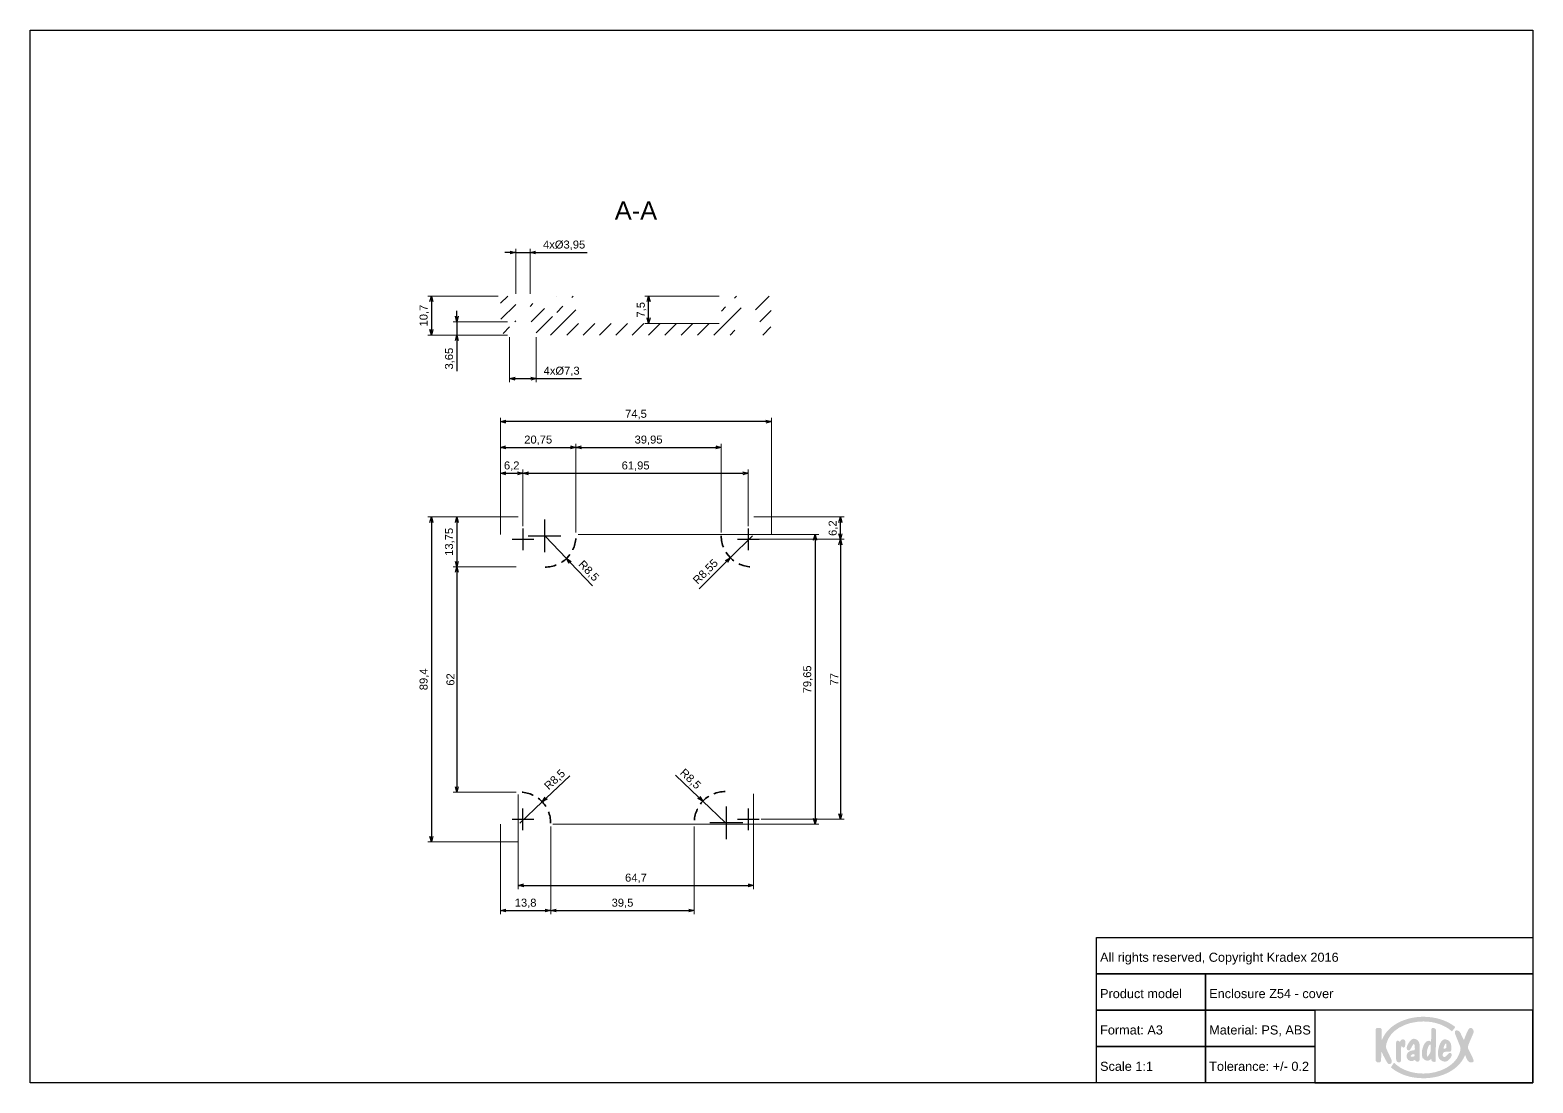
# Paper-space layout 'Cover' of a CAD drawing. Header units: millimetres. Extents: x 0 to 414, y 0 to 290.
import ezdxf

# ---------------------------------------------------------------- set-up
doc = ezdxf.new("R2010")
doc.units = ezdxf.units.MM
doc.linetypes.add('ACAD_ISO10W100', pattern=[18, 12, -3, 0, -3])
doc.linetypes.add('HIDDEN2', pattern=[4.7625, 3.175, -1.5875])
for name, color, linetype, lineweight in [('MD_Annotation', 7, 'Continuous', 25), ('MD_Axes', 7, 'ACAD_ISO10W100', 25), ('MD_Hatching', 7, 'Continuous', 25)]:
    doc.layers.add(name, color=color, linetype=linetype, lineweight=lineweight)
doc.layers.add('MD_Hidden', color=7, linetype='HIDDEN2', lineweight=35, plot=False)
doc.layers.add('Tabelka', color=7, linetype='Continuous')
doc.styles.get("Standard").update_dxf_attribs({"font": 'arial.ttf'})
doc.dimstyles.new('ISO-25', dxfattribs={"dimtxt": 2.2, "dimasz": 1.5, "dimexe": 1, "dimexo": 0.625, "dimtad": 1, "dimrnd": 0.05, "dimtxsty": 'Standard', "dimblk": 'OPEN30', "dimcen": 2.5, "dimadec": 0, "dimazin": 0, "dimtfac": 1, "dimtmove": 0, "dimatfit": 3, "dimfxl": 1, "dimlwe": 18, "dimarcsym": 0})

# ---------------------------------------------------------------- blocks, each defined once
blk = doc.blocks.new('_Open30')
at = {"color": 0, "linetype": 'ByBlock', "lineweight": -2}
for p, q in [((-1, 0.27), (0, 0)), ((0, 0), (-1, -0.27)), ((0, 0), (-1, 0))]:
    blk.add_line(p, q, dxfattribs=at)
blk = doc.blocks.new('*D18')
at = {"layer": 'Defpoints', "color": 0, "transparency": 16777216}
for p in [(129.63, 182.44), (129.63, 150.71), (204.13, 150.71)]:
    blk.add_point(p, dxfattribs=at)
at = {"layer": 'MD_Annotation', "color": 0, "lineweight": 18, "transparency": 16777216}
for p, q in [((129.63, 151.34), (129.63, 183.44)), ((204.13, 151.34), (204.13, 183.44))]:
    blk.add_line(p, q, dxfattribs=at)
at = {"layer": 'MD_Annotation', "color": 0, "lineweight": -2, "transparency": 16777216}
blk.add_line((202.63, 182.44), (131.13, 182.44), dxfattribs=at)
at = {"layer": 'MD_Annotation', "color": 0, "lineweight": -2, "transparency": 16777216, "xscale": 1.5, "yscale": 1.5, "zscale": 1.5, "rotation": 180}
blk.add_blockref('_Open30', (129.63, 182.44), dxfattribs=at)
at = {"layer": 'MD_Annotation', "color": 0, "lineweight": -2, "transparency": 16777216, "xscale": 1.5, "yscale": 1.5, "zscale": 1.5}
blk.add_blockref('_Open30', (204.13, 182.44), dxfattribs=at)
at = {"layer": 'MD_Annotation', "color": 0, "transparency": 16777216, "insert": (166.88, 184.38), "char_height": 2.2, "attachment_point": 5}
blk.add_mtext('74,5', dxfattribs=at)
blk = doc.blocks.new('*D19')
at = {"layer": 'Defpoints', "color": 0, "transparency": 16777216}
for p in [(135.13, 156.21), (110.63, 66.81), (135.13, 66.81)]:
    blk.add_point(p, dxfattribs=at)
at = {"layer": 'MD_Annotation', "color": 0, "lineweight": 18, "transparency": 16777216}
for p, q in [((134.5, 156.21), (109.63, 156.21)), ((134.5, 66.81), (109.63, 66.81))]:
    blk.add_line(p, q, dxfattribs=at)
at = {"layer": 'MD_Annotation', "color": 0, "lineweight": -2, "transparency": 16777216}
blk.add_line((110.63, 154.71), (110.63, 68.31), dxfattribs=at)
at = {"layer": 'MD_Annotation', "color": 0, "lineweight": -2, "transparency": 16777216, "xscale": 1.5, "yscale": 1.5, "zscale": 1.5}
for p, rotation in [((110.63, 156.21), 90), ((110.63, 66.81), 270)]:
    blk.add_blockref('_Open30', p, dxfattribs=dict(at, rotation=rotation))
at = {"layer": 'MD_Annotation', "color": 0, "transparency": 16777216, "insert": (108.68, 111.51), "char_height": 2.2, "attachment_point": 5, "rotation": 90}
blk.add_mtext('89,4', dxfattribs=at)
blk = doc.blocks.new('*D20')
at = {"layer": 'Defpoints', "color": 0, "transparency": 16777216}
for p in [(135.8, 168.21), (135.8, 153.01), (129.63, 150.71)]:
    blk.add_point(p, dxfattribs=at)
at = {"layer": 'MD_Annotation', "color": 0, "lineweight": 18, "transparency": 16777216}
for p, q in [((129.63, 151.34), (129.63, 169.21)), ((135.8, 153.64), (135.8, 169.21))]:
    blk.add_line(p, q, dxfattribs=at)
at = {"layer": 'MD_Annotation', "color": 0, "lineweight": -2, "transparency": 16777216}
blk.add_line((131.13, 168.21), (134.3, 168.21), dxfattribs=at)
at = {"layer": 'MD_Annotation', "color": 0, "lineweight": -2, "transparency": 16777216, "xscale": 1.5, "yscale": 1.5, "zscale": 1.5, "rotation": 180}
blk.add_blockref('_Open30', (129.63, 168.21), dxfattribs=at)
at = {"layer": 'MD_Annotation', "color": 0, "lineweight": -2, "transparency": 16777216, "xscale": 1.5, "yscale": 1.5, "zscale": 1.5}
blk.add_blockref('_Open30', (135.8, 168.21), dxfattribs=at)
at = {"layer": 'MD_Annotation', "color": 0, "transparency": 16777216, "insert": (132.71, 170.16), "char_height": 2.2, "attachment_point": 5}
blk.add_mtext('6,2', dxfattribs=at)
blk = doc.blocks.new('*D21')
at = {"layer": 'Defpoints', "color": 0, "transparency": 16777216}
for p in [(197.75, 168.21), (135.8, 153.01), (197.75, 153.01)]:
    blk.add_point(p, dxfattribs=at)
at = {"layer": 'MD_Annotation', "color": 0, "lineweight": 18, "transparency": 16777216}
for p, q in [((135.8, 153.64), (135.8, 169.21)), ((197.75, 153.64), (197.75, 169.21))]:
    blk.add_line(p, q, dxfattribs=at)
at = {"layer": 'MD_Annotation', "color": 0, "lineweight": -2, "transparency": 16777216}
blk.add_line((137.3, 168.21), (196.25, 168.21), dxfattribs=at)
at = {"layer": 'MD_Annotation', "color": 0, "lineweight": -2, "transparency": 16777216, "xscale": 1.5, "yscale": 1.5, "zscale": 1.5, "rotation": 180}
blk.add_blockref('_Open30', (135.8, 168.21), dxfattribs=at)
at = {"layer": 'MD_Annotation', "color": 0, "lineweight": -2, "transparency": 16777216, "xscale": 1.5, "yscale": 1.5, "zscale": 1.5}
blk.add_blockref('_Open30', (197.75, 168.21), dxfattribs=at)
at = {"layer": 'MD_Annotation', "color": 0, "transparency": 16777216, "insert": (166.78, 170.16), "char_height": 2.2, "attachment_point": 5}
blk.add_mtext('61,95', dxfattribs=at)
blk = doc.blocks.new('*D22')
at = {"layer": 'Defpoints', "color": 0, "transparency": 16777216}
for p in [(135.13, 156.21), (117.63, 142.46), (134.53, 142.46)]:
    blk.add_point(p, dxfattribs=at)
at = {"layer": 'MD_Annotation', "color": 0, "lineweight": 18, "transparency": 16777216}
for p, q in [((134.5, 156.21), (116.63, 156.21)), ((133.9, 142.46), (116.63, 142.46))]:
    blk.add_line(p, q, dxfattribs=at)
at = {"layer": 'MD_Annotation', "color": 0, "lineweight": -2, "transparency": 16777216}
blk.add_line((117.63, 154.71), (117.63, 143.96), dxfattribs=at)
at = {"layer": 'MD_Annotation', "color": 0, "lineweight": -2, "transparency": 16777216, "xscale": 1.5, "yscale": 1.5, "zscale": 1.5}
for p, rotation in [((117.63, 156.21), 90), ((117.63, 142.46), 270)]:
    blk.add_blockref('_Open30', p, dxfattribs=dict(at, rotation=rotation))
at = {"layer": 'MD_Annotation', "color": 0, "transparency": 16777216, "insert": (115.68, 149.34), "char_height": 2.2, "attachment_point": 5, "rotation": 90}
blk.add_mtext('13,75', dxfattribs=at)
blk = doc.blocks.new('*D23')
at = {"layer": 'Defpoints', "color": 0, "transparency": 16777216}
for p in [(134.53, 142.46), (117.63, 80.49), (134.53, 80.49)]:
    blk.add_point(p, dxfattribs=at)
at = {"layer": 'MD_Annotation', "color": 0, "lineweight": 18, "transparency": 16777216}
for p, q in [((133.9, 142.46), (116.63, 142.46)), ((133.9, 80.49), (116.63, 80.49))]:
    blk.add_line(p, q, dxfattribs=at)
at = {"layer": 'MD_Annotation', "color": 0, "lineweight": -2, "transparency": 16777216}
blk.add_line((117.63, 140.96), (117.63, 81.99), dxfattribs=at)
at = {"layer": 'MD_Annotation', "color": 0, "lineweight": -2, "transparency": 16777216, "xscale": 1.5, "yscale": 1.5, "zscale": 1.5}
for p, rotation in [((117.63, 142.46), 90), ((117.63, 80.49), 270)]:
    blk.add_blockref('_Open30', p, dxfattribs=dict(at, rotation=rotation))
at = {"layer": 'MD_Annotation', "color": 0, "transparency": 16777216, "insert": (115.88, 111.47), "char_height": 2.2, "attachment_point": 5, "rotation": 90}
blk.add_mtext('62', dxfattribs=at)
blk = doc.blocks.new('*D24')
at = {"layer": 'Defpoints', "color": 0, "transparency": 16777216}
for p in [(150.38, 175.33), (129.63, 150.71), (150.38, 151.41)]:
    blk.add_point(p, dxfattribs=at)
at = {"layer": 'MD_Annotation', "color": 0, "lineweight": 18, "transparency": 16777216}
for p, q in [((129.63, 151.34), (129.63, 176.33)), ((150.38, 152.04), (150.38, 176.33))]:
    blk.add_line(p, q, dxfattribs=at)
at = {"layer": 'MD_Annotation', "color": 0, "lineweight": -2, "transparency": 16777216}
blk.add_line((131.13, 175.33), (148.88, 175.33), dxfattribs=at)
at = {"layer": 'MD_Annotation', "color": 0, "lineweight": -2, "transparency": 16777216, "xscale": 1.5, "yscale": 1.5, "zscale": 1.5, "rotation": 180}
blk.add_blockref('_Open30', (129.63, 175.33), dxfattribs=at)
at = {"layer": 'MD_Annotation', "color": 0, "lineweight": -2, "transparency": 16777216, "xscale": 1.5, "yscale": 1.5, "zscale": 1.5}
blk.add_blockref('_Open30', (150.38, 175.33), dxfattribs=at)
at = {"layer": 'MD_Annotation', "color": 0, "transparency": 16777216, "insert": (140, 177.28), "char_height": 2.2, "attachment_point": 5}
blk.add_mtext('20,75', dxfattribs=at)
blk = doc.blocks.new('*D25')
at = {"layer": 'Defpoints', "color": 0, "transparency": 16777216}
for p in [(190.33, 175.33), (150.38, 151.34), (190.33, 151.34)]:
    blk.add_point(p, dxfattribs=at)
at = {"layer": 'MD_Annotation', "color": 0, "lineweight": 18, "transparency": 16777216}
for p, q in [((150.38, 151.96), (150.38, 176.33)), ((190.33, 151.96), (190.33, 176.33))]:
    blk.add_line(p, q, dxfattribs=at)
at = {"layer": 'MD_Annotation', "color": 0, "lineweight": -2, "transparency": 16777216}
blk.add_line((151.88, 175.33), (188.83, 175.33), dxfattribs=at)
at = {"layer": 'MD_Annotation', "color": 0, "lineweight": -2, "transparency": 16777216, "xscale": 1.5, "yscale": 1.5, "zscale": 1.5, "rotation": 180}
blk.add_blockref('_Open30', (150.38, 175.33), dxfattribs=at)
at = {"layer": 'MD_Annotation', "color": 0, "lineweight": -2, "transparency": 16777216, "xscale": 1.5, "yscale": 1.5, "zscale": 1.5}
blk.add_blockref('_Open30', (190.33, 175.33), dxfattribs=at)
at = {"layer": 'MD_Annotation', "color": 0, "transparency": 16777216, "insert": (170.35, 177.28), "char_height": 2.2, "attachment_point": 5}
blk.add_mtext('39,95', dxfattribs=at)
blk = doc.blocks.new('*D26')
at = {"layer": 'Defpoints', "color": 0, "transparency": 16777216}
for p in [(129.63, 72.31), (143.43, 71.69), (143.43, 47.92)]:
    blk.add_point(p, dxfattribs=at)
at = {"layer": 'MD_Annotation', "color": 0, "lineweight": 18, "transparency": 16777216}
for p, q in [((129.63, 71.68), (129.63, 46.92)), ((143.43, 71.06), (143.43, 46.92))]:
    blk.add_line(p, q, dxfattribs=at)
at = {"layer": 'MD_Annotation', "color": 0, "lineweight": -2, "transparency": 16777216}
blk.add_line((131.13, 47.92), (141.93, 47.92), dxfattribs=at)
at = {"layer": 'MD_Annotation', "color": 0, "lineweight": -2, "transparency": 16777216, "xscale": 1.5, "yscale": 1.5, "zscale": 1.5, "rotation": 180}
blk.add_blockref('_Open30', (129.63, 47.92), dxfattribs=at)
at = {"layer": 'MD_Annotation', "color": 0, "lineweight": -2, "transparency": 16777216, "xscale": 1.5, "yscale": 1.5, "zscale": 1.5}
blk.add_blockref('_Open30', (143.43, 47.92), dxfattribs=at)
at = {"layer": 'MD_Annotation', "color": 0, "transparency": 16777216, "insert": (136.53, 49.87), "char_height": 2.2, "attachment_point": 5}
blk.add_mtext('13,8', dxfattribs=at)
blk = doc.blocks.new('*D27')
at = {"layer": 'Defpoints', "color": 0, "transparency": 16777216}
for p in [(143.43, 71.69), (182.93, 71.69), (182.93, 47.92)]:
    blk.add_point(p, dxfattribs=at)
at = {"layer": 'MD_Annotation', "color": 0, "lineweight": 18, "transparency": 16777216}
for p, q in [((143.43, 71.06), (143.43, 46.92)), ((182.93, 71.06), (182.93, 46.92))]:
    blk.add_line(p, q, dxfattribs=at)
at = {"layer": 'MD_Annotation', "color": 0, "lineweight": -2, "transparency": 16777216}
blk.add_line((144.93, 47.92), (181.43, 47.92), dxfattribs=at)
at = {"layer": 'MD_Annotation', "color": 0, "lineweight": -2, "transparency": 16777216, "xscale": 1.5, "yscale": 1.5, "zscale": 1.5, "rotation": 180}
blk.add_blockref('_Open30', (143.43, 47.92), dxfattribs=at)
at = {"layer": 'MD_Annotation', "color": 0, "lineweight": -2, "transparency": 16777216, "xscale": 1.5, "yscale": 1.5, "zscale": 1.5}
blk.add_blockref('_Open30', (182.93, 47.92), dxfattribs=at)
at = {"layer": 'MD_Annotation', "color": 0, "transparency": 16777216, "insert": (163.18, 49.87), "char_height": 2.2, "attachment_point": 5}
blk.add_mtext('39,5', dxfattribs=at)
blk = doc.blocks.new('*D28')
at = {"layer": 'Defpoints', "color": 0, "transparency": 16777216}
for p in [(150.38, 151.34), (143.43, 71.69), (216.13, 71.69)]:
    blk.add_point(p, dxfattribs=at)
at = {"layer": 'MD_Annotation', "color": 0, "lineweight": 18, "transparency": 16777216}
for p, q in [((151, 151.34), (217.13, 151.34)), ((144.05, 71.69), (217.13, 71.69))]:
    blk.add_line(p, q, dxfattribs=at)
at = {"layer": 'MD_Annotation', "color": 0, "lineweight": -2, "transparency": 16777216}
blk.add_line((216.13, 149.84), (216.13, 73.19), dxfattribs=at)
at = {"layer": 'MD_Annotation', "color": 0, "lineweight": -2, "transparency": 16777216, "xscale": 1.5, "yscale": 1.5, "zscale": 1.5}
for p, rotation in [((216.13, 151.34), 90), ((216.13, 71.69), 270)]:
    blk.add_blockref('_Open30', p, dxfattribs=dict(at, rotation=rotation))
at = {"layer": 'MD_Annotation', "color": 0, "transparency": 16777216, "insert": (214.18, 111.51), "char_height": 2.2, "attachment_point": 5, "rotation": 90}
blk.add_mtext('79,65', dxfattribs=at)
blk = doc.blocks.new('*D29')
at = {"layer": 'Defpoints', "color": 0, "transparency": 16777216}
for p in [(134.53, 80.49), (199.23, 80.63), (199.23, 54.81)]:
    blk.add_point(p, dxfattribs=at)
at = {"layer": 'MD_Annotation', "color": 0, "lineweight": 18, "transparency": 16777216}
for p, q in [((134.53, 79.86), (134.53, 53.81)), ((199.23, 80.01), (199.23, 53.81))]:
    blk.add_line(p, q, dxfattribs=at)
at = {"layer": 'MD_Annotation', "color": 0, "lineweight": -2, "transparency": 16777216}
blk.add_line((136.03, 54.81), (197.73, 54.81), dxfattribs=at)
at = {"layer": 'MD_Annotation', "color": 0, "lineweight": -2, "transparency": 16777216, "xscale": 1.5, "yscale": 1.5, "zscale": 1.5, "rotation": 180}
blk.add_blockref('_Open30', (134.53, 54.81), dxfattribs=at)
at = {"layer": 'MD_Annotation', "color": 0, "lineweight": -2, "transparency": 16777216, "xscale": 1.5, "yscale": 1.5, "zscale": 1.5}
blk.add_blockref('_Open30', (199.23, 54.81), dxfattribs=at)
at = {"layer": 'MD_Annotation', "color": 0, "transparency": 16777216, "insert": (166.88, 56.76), "char_height": 2.2, "attachment_point": 5}
blk.add_mtext('64,7', dxfattribs=at)
blk = doc.blocks.new('*D30')
at = {"layer": 'Defpoints', "color": 0, "transparency": 16777216}
for p in [(198.63, 156.21), (223.11, 156.21), (199.73, 150.04)]:
    blk.add_point(p, dxfattribs=at)
at = {"layer": 'MD_Annotation', "color": 0, "lineweight": 18, "transparency": 16777216}
for p, q in [((199.25, 156.21), (224.11, 156.21)), ((200.35, 150.04), (224.11, 150.04))]:
    blk.add_line(p, q, dxfattribs=at)
at = {"layer": 'MD_Annotation', "color": 0, "lineweight": -2, "transparency": 16777216}
blk.add_line((223.11, 151.54), (223.11, 154.71), dxfattribs=at)
at = {"layer": 'MD_Annotation', "color": 0, "lineweight": -2, "transparency": 16777216, "xscale": 1.5, "yscale": 1.5, "zscale": 1.5}
for p, rotation in [((223.11, 156.21), 90), ((223.11, 150.04), 270)]:
    blk.add_blockref('_Open30', p, dxfattribs=dict(at, rotation=rotation))
at = {"layer": 'MD_Annotation', "color": 0, "transparency": 16777216, "insert": (221.17, 153.12), "char_height": 2.2, "attachment_point": 5, "rotation": 90}
blk.add_mtext('6,2', dxfattribs=at)
blk = doc.blocks.new('*D31')
at = {"layer": 'Defpoints', "color": 0, "transparency": 16777216}
for p in [(200.73, 150.04), (200.73, 73.04), (223.11, 73.04)]:
    blk.add_point(p, dxfattribs=at)
at = {"layer": 'MD_Annotation', "color": 0, "lineweight": 18, "transparency": 16777216}
for p, q in [((201.35, 150.04), (224.11, 150.04)), ((201.35, 73.04), (224.11, 73.04))]:
    blk.add_line(p, q, dxfattribs=at)
at = {"layer": 'MD_Annotation', "color": 0, "lineweight": -2, "transparency": 16777216}
blk.add_line((223.11, 148.54), (223.11, 74.54), dxfattribs=at)
at = {"layer": 'MD_Annotation', "color": 0, "lineweight": -2, "transparency": 16777216, "xscale": 1.5, "yscale": 1.5, "zscale": 1.5}
for p, rotation in [((223.11, 150.04), 90), ((223.11, 73.04), 270)]:
    blk.add_blockref('_Open30', p, dxfattribs=dict(at, rotation=rotation))
at = {"layer": 'MD_Annotation', "color": 0, "transparency": 16777216, "insert": (221.39, 111.54), "char_height": 2.2, "attachment_point": 5, "rotation": 90}
blk.add_mtext('77', dxfattribs=at)
blk = doc.blocks.new('*D32')
at = {"layer": 'Defpoints', "color": 0, "transparency": 16777216}
for p in [(141.88, 150.89), (147.76, 144.75)]:
    blk.add_point(p, dxfattribs=at)
at = {"layer": 'MD_Annotation', "color": 0, "lineweight": -2, "transparency": 16777216}
for p, q in [((141.88, 150.89), (147.76, 144.75)), ((154.94, 137.26), (148.8, 143.67))]:
    blk.add_line(p, q, dxfattribs=at)
at = {"layer": 'MD_Annotation', "color": 0, "lineweight": -2, "transparency": 16777216, "xscale": 1.5, "yscale": 1.5, "zscale": 1.5, "rotation": 133.7814710606391}
blk.add_blockref('_Open30', (147.76, 144.75), dxfattribs=at)
at = {"layer": 'MD_Annotation', "color": 0, "transparency": 16777216, "insert": (153.79, 141.27), "char_height": 2.2, "attachment_point": 5, "rotation": 313.7815}
blk.add_mtext('R8,5', dxfattribs=at)
blk = doc.blocks.new('*D33')
at = {"layer": 'Defpoints', "color": 0, "transparency": 16777216}
for p in [(198.89, 151.03), (192.82, 144.98)]:
    blk.add_point(p, dxfattribs=at)
at = {"layer": 'MD_Annotation', "color": 0, "lineweight": -2, "transparency": 16777216}
for p, q in [((198.89, 151.03), (192.82, 144.98)), ((184.26, 136.46), (191.76, 143.93))]:
    blk.add_line(p, q, dxfattribs=at)
at = {"layer": 'MD_Annotation', "color": 0, "lineweight": -2, "transparency": 16777216, "xscale": 1.5, "yscale": 1.5, "zscale": 1.5, "rotation": 44.87162647255754}
blk.add_blockref('_Open30', (192.82, 144.98), dxfattribs=at)
at = {"layer": 'MD_Annotation', "color": 0, "transparency": 16777216, "insert": (186.1, 141.04), "char_height": 2.2, "attachment_point": 5, "rotation": 44.8716}
blk.add_mtext('R8,55', dxfattribs=at)
blk = doc.blocks.new('*D34')
at = {"layer": 'Defpoints', "color": 0, "transparency": 16777216}
for p in [(185.27, 78), (191.42, 72.13)]:
    blk.add_point(p, dxfattribs=at)
at = {"layer": 'MD_Annotation', "color": 0, "lineweight": -2, "transparency": 16777216}
for p, q in [((177.76, 85.16), (184.19, 79.03)), ((191.42, 72.13), (185.27, 78))]:
    blk.add_line(p, q, dxfattribs=at)
at = {"layer": 'MD_Annotation', "color": 0, "lineweight": -2, "transparency": 16777216, "xscale": 1.5, "yscale": 1.5, "zscale": 1.5, "rotation": 316.3678752567821}
blk.add_blockref('_Open30', (185.27, 78), dxfattribs=at)
at = {"layer": 'MD_Annotation', "color": 0, "transparency": 16777216, "insert": (181.78, 84.02), "char_height": 2.2, "attachment_point": 5, "rotation": 316.3679}
blk.add_mtext('R8,5', dxfattribs=at)
blk = doc.blocks.new('*D35')
at = {"layer": 'Defpoints', "color": 0, "transparency": 16777216}
for p in [(141.11, 77.81), (134.93, 71.99)]:
    blk.add_point(p, dxfattribs=at)
at = {"layer": 'MD_Annotation', "color": 0, "lineweight": -2, "transparency": 16777216}
for p, q in [((148.67, 84.93), (142.21, 78.84)), ((134.93, 71.99), (141.11, 77.81))]:
    blk.add_line(p, q, dxfattribs=at)
at = {"layer": 'MD_Annotation', "color": 0, "lineweight": -2, "transparency": 16777216, "xscale": 1.5, "yscale": 1.5, "zscale": 1.5, "rotation": 223.2781401933297}
blk.add_blockref('_Open30', (141.11, 77.81), dxfattribs=at)
at = {"layer": 'MD_Annotation', "color": 0, "transparency": 16777216, "insert": (144.65, 83.82), "char_height": 2.2, "attachment_point": 5, "rotation": 43.2781}
blk.add_mtext('R8,5', dxfattribs=at)
blk = doc.blocks.new('*D101')
at = {"layer": 'Defpoints', "color": 0, "transparency": 16777216}
for p in [(170.36, 216.94), (190.38, 216.94), (190.38, 209.44)]:
    blk.add_point(p, dxfattribs=at)
at = {"layer": 'MD_Annotation', "color": 0, "lineweight": 18, "transparency": 16777216}
for p, q in [((189.75, 216.94), (169.36, 216.94)), ((189.75, 209.44), (169.36, 209.44))]:
    blk.add_line(p, q, dxfattribs=at)
at = {"layer": 'MD_Annotation', "color": 0, "lineweight": -2, "transparency": 16777216}
blk.add_line((170.36, 210.94), (170.36, 215.44), dxfattribs=at)
at = {"layer": 'MD_Annotation', "color": 0, "lineweight": -2, "transparency": 16777216, "xscale": 1.5, "yscale": 1.5, "zscale": 1.5}
for p, rotation in [((170.36, 216.94), 90), ((170.36, 209.44), 270)]:
    blk.add_blockref('_Open30', p, dxfattribs=dict(at, rotation=rotation))
at = {"layer": 'MD_Annotation', "color": 0, "transparency": 16777216, "insert": (168.41, 213.19), "char_height": 2.2, "attachment_point": 5, "rotation": 90}
blk.add_mtext('7,5', dxfattribs=at)
blk = doc.blocks.new('*D102')
at = {"layer": 'Defpoints', "color": 0, "transparency": 16777216}
for p in [(117.63, 209.89), (132.15, 209.89), (132.15, 206.24)]:
    blk.add_point(p, dxfattribs=at)
at = {"layer": 'MD_Annotation', "color": 0, "lineweight": -2, "transparency": 16777216}
for p, q in [((117.63, 211.39), (117.63, 212.89)), ((117.63, 209.89), (117.63, 206.24)), ((117.63, 204.74), (117.63, 196.26))]:
    blk.add_line(p, q, dxfattribs=at)
at = {"layer": 'MD_Annotation', "color": 0, "lineweight": 18, "transparency": 16777216}
for p, q in [((131.53, 209.89), (116.63, 209.89)), ((131.53, 206.24), (116.63, 206.24))]:
    blk.add_line(p, q, dxfattribs=at)
at = {"layer": 'MD_Annotation', "color": 0, "lineweight": -2, "transparency": 16777216, "xscale": 1.5, "yscale": 1.5, "zscale": 1.5}
for p, rotation in [((117.63, 209.89), 270), ((117.63, 206.24), 90)]:
    blk.add_blockref('_Open30', p, dxfattribs=dict(at, rotation=rotation))
at = {"layer": 'MD_Annotation', "color": 0, "transparency": 16777216, "insert": (115.68, 199.75), "char_height": 2.2, "attachment_point": 5, "rotation": 90}
blk.add_mtext('3,65', dxfattribs=at)
blk = doc.blocks.new('*D103')
at = {"layer": 'Defpoints', "color": 0, "transparency": 16777216}
for p in [(129.63, 216.94), (110.63, 206.24), (132.15, 206.24)]:
    blk.add_point(p, dxfattribs=at)
at = {"layer": 'MD_Annotation', "color": 0, "lineweight": 18, "transparency": 16777216}
for p, q in [((129, 216.94), (109.63, 216.94)), ((131.53, 206.24), (109.63, 206.24))]:
    blk.add_line(p, q, dxfattribs=at)
at = {"layer": 'MD_Annotation', "color": 0, "lineweight": -2, "transparency": 16777216}
blk.add_line((110.63, 215.44), (110.63, 207.74), dxfattribs=at)
at = {"layer": 'MD_Annotation', "color": 0, "lineweight": -2, "transparency": 16777216, "xscale": 1.5, "yscale": 1.5, "zscale": 1.5}
for p, rotation in [((110.63, 216.94), 90), ((110.63, 206.24), 270)]:
    blk.add_blockref('_Open30', p, dxfattribs=dict(at, rotation=rotation))
at = {"layer": 'MD_Annotation', "color": 0, "transparency": 16777216, "insert": (108.68, 211.59), "char_height": 2.2, "attachment_point": 5, "rotation": 90}
blk.add_mtext('10,7', dxfattribs=at)
blk = doc.blocks.new('*D104')
at = {"layer": 'Defpoints', "color": 0, "transparency": 16777216}
for p in [(137.78, 228.94), (133.83, 216.94), (137.78, 216.94)]:
    blk.add_point(p, dxfattribs=at)
at = {"layer": 'MD_Annotation', "color": 0, "lineweight": -2, "transparency": 16777216}
for p, q in [((132.33, 228.94), (130.83, 228.94)), ((133.83, 228.94), (137.78, 228.94)), ((139.28, 228.94), (153.48, 228.94))]:
    blk.add_line(p, q, dxfattribs=at)
at = {"layer": 'MD_Annotation', "color": 0, "lineweight": 18, "transparency": 16777216}
for p, q in [((133.83, 217.57), (133.83, 229.94)), ((137.78, 217.57), (137.78, 229.94))]:
    blk.add_line(p, q, dxfattribs=at)
at = {"layer": 'MD_Annotation', "color": 0, "lineweight": -2, "transparency": 16777216, "xscale": 1.5, "yscale": 1.5, "zscale": 1.5}
blk.add_blockref('_Open30', (133.83, 228.94), dxfattribs=at)
at = {"layer": 'MD_Annotation', "color": 0, "lineweight": -2, "transparency": 16777216, "xscale": 1.5, "yscale": 1.5, "zscale": 1.5, "rotation": 180}
blk.add_blockref('_Open30', (137.78, 228.94), dxfattribs=at)
at = {"layer": 'MD_Annotation', "color": 0, "transparency": 16777216, "insert": (147.13, 230.93), "char_height": 2.2, "attachment_point": 5}
blk.add_mtext('4x%%C3,95', dxfattribs=at)
blk = doc.blocks.new('*D105')
at = {"layer": 'Defpoints', "color": 0, "transparency": 16777216}
for p in [(132.15, 206.24), (139.45, 206.24), (139.45, 194.24)]:
    blk.add_point(p, dxfattribs=at)
at = {"layer": 'MD_Annotation', "color": 0, "lineweight": 18, "transparency": 16777216}
for p, q in [((132.15, 205.62), (132.15, 193.24)), ((139.45, 205.62), (139.45, 193.24))]:
    blk.add_line(p, q, dxfattribs=at)
at = {"layer": 'MD_Annotation', "color": 0, "lineweight": -2, "transparency": 16777216}
for p, q in [((133.65, 194.24), (137.95, 194.24)), ((139.45, 194.24), (151.93, 194.24))]:
    blk.add_line(p, q, dxfattribs=at)
at = {"layer": 'MD_Annotation', "color": 0, "lineweight": -2, "transparency": 16777216, "xscale": 1.5, "yscale": 1.5, "zscale": 1.5, "rotation": 180}
blk.add_blockref('_Open30', (132.15, 194.24), dxfattribs=at)
at = {"layer": 'MD_Annotation', "color": 0, "lineweight": -2, "transparency": 16777216, "xscale": 1.5, "yscale": 1.5, "zscale": 1.5}
blk.add_blockref('_Open30', (139.45, 194.24), dxfattribs=at)
at = {"layer": 'MD_Annotation', "color": 0, "transparency": 16777216, "insert": (146.44, 196.23), "char_height": 2.2, "attachment_point": 5}
blk.add_mtext('4x%%C7,3', dxfattribs=at)

psp = doc.layouts.new('Cover')

# ---------------------------------------------------------------- hatches: boundary and pattern name
at = {"layer": 'MD_Hatching'}
h = psp.add_hatch(dxfattribs=at)
h.set_pattern_fill('ANSI31', color=256, style=0)
h.paths.add_polyline_path([(129.807, 207.264), (130.826, 206.245), (132.151, 206.245), (132.151, 209.895), (133.826, 209.895), (133.826, 216.945), (129.626, 216.945)], flags=0)
h.paths.add_polyline_path([(202.926, 206.245), (203.945, 207.264), (204.126, 216.945), (199.726, 216.945), (199.726, 209.895), (201.401, 209.895), (201.401, 206.245)], flags=0)
edge = h.paths.add_edge_path(flags=0)
edge.add_line((191.534, 213.945), (191.534, 216.945))
edge.add_line((191.534, 216.945), (190.427, 216.945))
edge.add_spline(control_points=[(190.427, 216.945), (190.403, 213.194), (190.38, 209.445)], knot_values=[0.0056321, 0.0056321, 0.0056321, 0.7556478, 0.7556478, 0.7556478], weights=[1, 0.9999987, 1], degree=2, periodic=0)
edge.add_line((190.38, 209.445), (150.334, 209.445))
edge.add_spline(control_points=[(150.334, 209.445), (150.33, 213.196), (150.326, 216.945)], knot_values=[0, 0, 0, 0.7500004, 0.7500004, 0.7500004], weights=[1, 0.9999902, 1], degree=2, periodic=0)
edge.add_line((150.326, 216.945), (149.218, 216.945))
edge.add_line((149.218, 216.945), (149.218, 213.945))
edge.add_line((149.218, 213.945), (146.79, 213.945))
edge.add_line((146.79, 213.945), (146.79, 216.945))
edge.add_line((146.79, 216.945), (145.102, 216.945))
edge.add_line((145.102, 216.945), (145.102, 211.295))
edge.add_line((145.102, 211.295), (141.726, 211.295))
edge.add_line((141.726, 211.295), (141.726, 214.895))
edge.add_line((141.726, 214.895), (138.351, 214.895))
edge.add_line((138.351, 214.895), (138.351, 216.945))
edge.add_line((138.351, 216.945), (137.776, 216.945))
edge.add_line((137.776, 216.945), (137.776, 209.895))
edge.add_line((137.776, 209.895), (139.451, 209.895))
edge.add_line((139.451, 209.895), (139.451, 206.245))
edge.add_line((139.451, 206.245), (194.101, 206.245))
edge.add_line((194.101, 206.245), (194.101, 209.895))
edge.add_line((194.101, 209.895), (195.776, 209.895))
edge.add_line((195.776, 209.895), (195.776, 216.945))
edge.add_line((195.776, 216.945), (193.963, 216.945))
edge.add_line((193.963, 216.945), (193.963, 213.945))
edge.add_line((193.963, 213.945), (191.534, 213.945))
at = {"layer": 'Tabelka', "true_color": 0x00539f}
h = psp.add_hatch(color=154, dxfattribs=at)
h.dxf.hatch_style = 2
edge = h.paths.add_edge_path()
edge.add_spline(control_points=[(374.452, 7.247), (374.452, 7.247), (373.51, 9.264), (373.51, 9.264), (373.027, 10.278), (373.135, 10.371), (373.142, 10.652), (373.153, 10.78), (373.198, 11.025), (373.272, 11.395), (374.146, 14.885), (378.349, 17.396), (383.431, 17.396), (386.539, 17.396), (389.31, 16.365), (391.14, 14.764), (391.212, 14.701), (391.303, 14.674), (391.367, 14.764), (391.407, 14.82), (392.038, 15.653), (392.08, 15.707), (392.146, 15.792), (392.165, 15.888), (392.046, 15.98), (389.902, 17.647), (386.835, 18.687), (383.431, 18.687), (378.361, 18.687), (374.042, 16.376), (372.395, 13.137), (372.349, 13.042), (372.337, 13.015), (372.282, 12.902), (371.992, 12.2), (371.912, 12.087), (371.925, 12.885), (371.925, 12.885), (371.954, 15.023), (371.954, 15.023), (371.962, 15.529), (371.572, 15.657), (370.946, 15.643), (370.473, 15.632), (370.267, 15.43), (370.265, 15.079), (370.265, 15.079), (370.237, 6.899), (370.237, 6.899), (370.236, 6.511), (370.504, 6.128), (371.014, 6.11), (371.55, 6.091), (371.745, 6.413), (371.758, 6.673), (371.809, 7.708), (371.835, 8.228), (371.835, 8.551), (371.822, 9.37), (371.941, 8.97), (372.117, 8.593), (372.491, 7.782), (373.016, 6.81), (373.551, 5.937), (373.732, 5.642), (374.111, 5.562), (374.417, 5.765), (374.999, 6.148), (374.635, 6.841), (374.452, 7.247), (374.452, 7.247), (374.452, 7.247), (374.452, 7.247)], knot_values=[0, 0, 0, 0, 1, 1, 1, 2, 2, 2, 3, 3, 3, 4, 4, 4, 5, 5, 5, 6, 6, 6, 7, 7, 7, 8, 8, 8, 9, 9, 9, 10, 10, 10, 11, 11, 11, 12, 12, 12, 13, 13, 13, 14, 14, 14, 15, 15, 15, 16, 16, 16, 17, 17, 17, 18, 18, 18, 19, 19, 19, 20, 20, 20, 21, 21, 21, 22, 22, 22, 23, 23, 23, 24, 24, 24, 24], degree=3, periodic=0)
edge = h.paths.add_edge_path()
edge.add_spline(control_points=[(377.608, 10.37), (377.838, 9.943), (378.434, 10.331), (378.434, 10.967), (378.434, 11.118), (378.434, 11.762), (378.434, 11.762), (378.434, 12.235), (378.124, 12.461), (377.8, 12.461), (377.45, 12.461), (377.269, 12.368), (377.164, 12.19), (377.123, 12.12), (377.078, 11.803), (376.901, 11.82), (376.725, 11.838), (376.678, 12.118), (376.371, 12.125), (376.119, 12.125), (375.9, 11.996), (375.9, 11.471), (375.9, 11.471), (375.9, 7.082), (375.9, 7.082), (375.9, 6.713), (376.107, 6.146), (376.65, 6.146), (377.151, 6.146), (377.263, 6.431), (377.267, 6.631), (377.267, 6.631), (377.259, 8.829), (377.281, 9.924), (377.294, 10.585), (377.357, 10.834), (377.608, 10.37), (377.608, 10.37), (377.608, 10.37), (377.608, 10.37)], knot_values=[0, 0, 0, 0, 1, 1, 1, 2, 2, 2, 3, 3, 3, 4, 4, 4, 5, 5, 5, 6, 6, 6, 7, 7, 7, 8, 8, 8, 9, 9, 9, 10, 10, 10, 11, 11, 11, 12, 12, 12, 13, 13, 13, 13], degree=3, periodic=0)
edge = h.paths.add_edge_path()
edge.add_spline(control_points=[(380.165, 9.394), (379.577, 9.272), (378.815, 8.763), (378.76, 8.009), (378.687, 7.019), (379.545, 6.261), (380.473, 6.521), (380.938, 6.651), (380.932, 6.996), (381.167, 6.685), (381.288, 6.524), (381.455, 6.324), (381.767, 6.324), (382.111, 6.324), (382.288, 6.449), (382.342, 6.756), (382.414, 7.162), (382.367, 10.996), (382.344, 11.135), (382.272, 11.581), (382.134, 11.939), (381.864, 12.184), (381.591, 12.432), (381.011, 12.684), (380.633, 12.632), (379.928, 12.535), (379.361, 11.557), (379.097, 11.03), (379.001, 10.839), (378.614, 10.007), (378.904, 9.718), (378.904, 9.718), (379.067, 9.554), (379.067, 9.554), (379.309, 9.313), (379.619, 9.428), (379.747, 9.644), (379.747, 9.644), (380.288, 10.546), (380.554, 11), (380.653, 11.169), (381.053, 11.684), (381.057, 9.98), (381.059, 9.128), (380.826, 9.532), (380.165, 9.394), (380.165, 9.394), (380.165, 9.394), (380.165, 9.394)], knot_values=[0, 0, 0, 0, 1, 1, 1, 2, 2, 2, 3, 3, 3, 4, 4, 4, 5, 5, 5, 6, 6, 6, 7, 7, 7, 8, 8, 8, 9, 9, 9, 10, 10, 10, 11, 11, 11, 12, 12, 12, 13, 13, 13, 14, 14, 14, 15, 15, 15, 16, 16, 16, 16], degree=3, periodic=0)
edge = h.paths.add_edge_path()
edge.add_spline(control_points=[(380.55, 7.685), (380.17, 7.64), (379.676, 7.724), (380.037, 8.112), (380.264, 8.356), (380.451, 8.375), (380.704, 8.406), (381.134, 8.461), (381.163, 7.757), (380.55, 7.685)], knot_values=[0, 0, 0, 0, 1, 1, 1, 2, 2, 2, 3, 3, 3, 3], degree=3, periodic=0)
edge = h.paths.add_edge_path()
edge.add_spline(control_points=[(386.436, 6.264), (386.726, 6.264), (386.787, 6.337), (386.789, 6.545), (386.789, 6.545), (386.872, 14.992), (386.872, 14.992), (386.876, 15.463), (386.311, 15.61), (386.01, 15.61), (385.765, 15.61), (385.612, 15.51), (385.606, 15.237), (385.606, 15.237), (385.524, 11.821), (385.524, 11.821), (384.117, 12.96), (382.998, 10.249), (382.998, 8.874), (382.998, 7.5), (383.095, 7.397), (383.507, 7.056), (383.832, 6.787), (384.125, 6.601), (384.497, 6.601), (384.773, 6.601), (384.945, 6.647), (385.234, 6.869), (385.523, 7.091), (385.609, 7.106), (385.609, 7.106), (385.609, 7.106), (385.609, 6.815), (385.609, 6.815), (385.609, 6.52), (385.959, 6.264), (386.436, 6.264)], knot_values=[0, 0, 0, 0, 1, 1, 1, 2, 2, 2, 3, 3, 3, 4, 4, 4, 5, 5, 5, 6, 6, 6, 7, 7, 7, 8, 8, 8, 9, 9, 9, 10, 10, 10, 11, 11, 11, 12, 12, 12, 12], degree=3, periodic=0)
edge = h.paths.add_edge_path()
edge.add_spline(control_points=[(385.17, 8.585), (384.418, 7.345), (384.346, 7.496), (384.346, 8.453), (384.346, 10.036), (384.959, 11.08), (385.306, 11.08), (385.388, 11.08), (385.44, 10.996), (385.44, 10.82), (385.44, 10.083), (385.516, 9.157), (385.17, 8.585), (385.17, 8.585), (385.17, 8.585), (385.17, 8.585)], knot_values=[0, 0, 0, 0, 1, 1, 1, 2, 2, 2, 3, 3, 3, 4, 4, 4, 5, 5, 5, 5], degree=3, periodic=0)
edge = h.paths.add_edge_path()
edge.add_spline(control_points=[(389.544, 9.05), (389.544, 9.05), (390.668, 9.092), (390.668, 9.092), (390.952, 9.125), (391.052, 9.194), (391.052, 9.524), (391.052, 9.524), (391.052, 10.742), (391.052, 10.742), (391.052, 11.404), (390.623, 11.908), (390.374, 12.101), (390.128, 12.291), (389.649, 12.507), (389.26, 12.489), (388.533, 12.482), (388.033, 11.501), (387.809, 10.83), (387.554, 10.063), (387.405, 9.514), (387.405, 8.437), (387.405, 7.36), (387.959, 6.874), (388.184, 6.726), (388.972, 6.205), (389.776, 6.231), (390.248, 6.702), (390.551, 7.005), (390.982, 7.386), (391.181, 7.959), (391.243, 8.113), (391.246, 8.413), (391.074, 8.585), (390.884, 8.781), (390.64, 8.864), (390.382, 8.605), (390.382, 8.605), (389.592, 7.792), (389.592, 7.792), (389.128, 7.315), (388.569, 7.732), (388.724, 8.405), (388.852, 8.971), (389.117, 9.035), (389.544, 9.05)], knot_values=[0, 0, 0, 0, 1, 1, 1, 2, 2, 2, 3, 3, 3, 4, 4, 4, 5, 5, 5, 6, 6, 6, 7, 7, 7, 8, 8, 8, 9, 9, 9, 10, 10, 10, 11, 11, 11, 12, 12, 12, 13, 13, 13, 14, 14, 14, 15, 15, 15, 15], degree=3, periodic=0)
edge = h.paths.add_edge_path()
edge.add_spline(control_points=[(388.976, 10.194), (389.088, 10.498), (389.315, 11.344), (389.582, 11.334), (389.673, 11.33), (389.735, 11.217), (389.742, 11.048), (389.756, 10.711), (389.736, 10.617), (389.736, 10.353), (389.736, 10.15), (389.717, 10.055), (389.545, 9.997), (389.104, 9.847), (388.866, 9.9), (388.976, 10.194), (388.976, 10.194), (388.976, 10.194), (388.976, 10.194)], knot_values=[0, 0, 0, 0, 1, 1, 1, 2, 2, 2, 3, 3, 3, 4, 4, 4, 5, 5, 5, 6, 6, 6, 6], degree=3, periodic=0)
edge = h.paths.add_edge_path()
edge.add_spline(control_points=[(395.909, 9.505), (395.58, 10.17), (395.521, 10.399), (396.017, 11.544), (396.017, 11.544), (397.075, 13.987), (397.075, 13.987), (397.276, 14.452), (397.314, 15.056), (396.91, 15.383), (396.171, 15.981), (395.884, 15.561), (395.182, 13.92), (394.441, 12.19), (394.691, 12.038), (394.19, 12.97), (394.19, 12.97), (393.561, 14.285), (393.561, 14.285), (393.348, 14.731), (392.954, 14.862), (392.635, 14.925), (391.883, 15.072), (391.926, 14.431), (392.334, 13.418), (392.334, 13.418), (393.15, 11.397), (393.15, 11.397), (393.504, 10.519), (393.749, 10.137), (393.528, 9.3), (393.45, 9.005), (393.356, 8.725), (393.251, 8.454), (393.229, 8.395), (393.222, 8.379), (393.18, 8.277), (391.977, 5.275), (387.992, 3.064), (383.431, 3.064), (380.159, 3.064), (377.271, 4.147), (375.478, 5.923), (375.405, 5.993), (375.315, 5.997), (375.241, 5.919), (375.178, 5.827), (374.589, 4.946), (374.547, 4.876), (374.505, 4.806), (374.533, 4.711), (374.583, 4.67), (376.859, 2.78), (379.906, 1.773), (383.431, 1.773), (388.624, 1.773), (393.017, 4.204), (394.582, 7.56), (394.601, 7.601), (394.625, 7.653), (394.647, 7.71), (394.981, 8.657), (394.934, 7.701), (395.507, 6.777), (395.999, 5.985), (396.545, 6.083), (396.877, 6.157), (397.322, 6.256), (397.299, 6.695), (396.945, 7.408), (396.945, 7.408), (395.909, 9.505), (395.909, 9.505), (395.909, 9.505), (395.909, 9.505), (395.909, 9.505)], knot_values=[0, 0, 0, 0, 1, 1, 1, 2, 2, 2, 3, 3, 3, 4, 4, 4, 5, 5, 5, 6, 6, 6, 7, 7, 7, 8, 8, 8, 9, 9, 9, 10, 10, 10, 11, 11, 11, 12, 12, 12, 13, 13, 13, 14, 14, 14, 15, 15, 15, 16, 16, 16, 17, 17, 17, 18, 18, 18, 19, 19, 19, 20, 20, 20, 21, 21, 21, 22, 22, 22, 23, 23, 23, 24, 24, 24, 25, 25, 25, 25], degree=3, periodic=0)

# ---------------------------------------------------------------- linework, layer by layer
at = {"layer": 'MD_Axes'}
for p, q in [((135.801, 153.011), (135.801, 147.061)), ((141.726, 155.461), (141.726, 146.461)), ((197.751, 153.011), (197.751, 147.061)), ((132.826, 150.036), (138.776, 150.036)), ((137.226, 150.961), (146.226, 150.961)), ((194.776, 150.036), (200.726, 150.036)), ((135.801, 70.061), (135.801, 76.011)), ((191.726, 76.561), (191.726, 67.561)), ((197.751, 76.011), (197.751, 70.061)), ((132.826, 73.036), (138.776, 73.036)), ((196.226, 72.061), (187.226, 72.061)), ((194.776, 73.036), (200.726, 73.036))]:
    psp.add_line(p, q, dxfattribs=at)
at = {"layer": 'MD_Hidden'}
for centre, radius, start, end in [((141.876, 150.886), 8.5, 270.00143, 0.00143), ((198.894, 151.028), 8.568, 180.26788, 269.88508), ((134.926, 71.986), 8.5, 0.00038, 90.00439), ((191.425, 72.135), 8.498, 89.98379, 179.99853)]:
    psp.add_arc(centre, radius, start, end, dxfattribs=at)
at = {"layer": 'Tabelka'}
for points in [[(0.272, 290.149), (413.528, 290.149), (413.528, 0.477), (0.272, 0.477)], [(413.528, 30.477), (293.528, 30.477), (293.528, 40.477), (413.528, 40.477)], [(323.528, 20.477), (293.528, 20.477), (293.528, 30.477), (323.528, 30.477)], [(413.528, 20.477), (323.528, 20.477), (323.528, 30.477), (413.528, 30.477)], [(323.528, 10.477), (293.528, 10.477), (293.528, 20.477), (323.528, 20.477)], [(353.528, 10.477), (323.528, 10.477), (323.528, 20.477), (353.528, 20.477)], [(413.528, 20.477), (353.528, 20.477), (353.528, 0.477), (413.528, 0.477)], [(323.528, 0.477), (293.528, 0.477), (293.528, 10.477), (323.528, 10.477)], [(353.528, 0.477), (323.528, 0.477), (323.528, 10.477), (353.528, 10.477)]]:
    psp.add_lwpolyline(points, close=True, dxfattribs=at)

# ---------------------------------------------------------------- texts
at = {"insert": (293.528, 40.477), "char_height": 2.5, "attachment_point": 1}
psp.add_mtext_dynamic_manual_height_columns('\\P All rights reserved, Copyright Kradex 2016', width=120, gutter_width=12.5, heights=[0], dxfattribs=at)
at = {"layer": 'MD_Annotation', "color": 7, "insert": (166.876, 238.003), "char_height": 5, "width": 14.16439, "attachment_point": 8}
psp.add_mtext('A-A', dxfattribs=at)
at = {"layer": 'Tabelka', "char_height": 2.5, "attachment_point": 1}
for s, width, heights, insert in [('\\pi15;\\P\\pi0; Product model', 30, [9.962], (293.528, 30.477)), ('\\P Enclosure Z54 - cover ', 90, [7.412], (323.528, 30.477)), ('\\P Format: A3', 30, [0], (293.528, 20.477)), ('\\P Material: PS, ABS', 30, [0], (323.528, 20.477)), ('\\P Scale 1:1', 30, [0], (293.528, 10.477)), ('\\P Tolerance: +/- 0.2', 30, [0], (323.528, 10.477))]:
    psp.add_mtext_dynamic_manual_height_columns(s, width=width, gutter_width=12.5, heights=heights, dxfattribs=dict(at, insert=insert))

# ---------------------------------------------------------------- dimensions: what is measured, and where the dimension line sits
at = {"layer": 'MD_Annotation'}
dim = psp.add_linear_dim(base=(137.776, 228.945), p1=(133.826, 216.945), p2=(137.776, 216.945), angle=180, text='4x%%C<>', dimstyle='ISO-25', override={"dimlfac": -1, "dimpost": ''}, dxfattribs=at)
dim.commit()
dim.dimension.update_dxf_attribs({"geometry": '*D104', "text_midpoint": (147.129, 230.928)})
for base, p1, p2, angle, picture, middle in [((110.626, 206.245), (129.626, 216.945), (132.151, 206.245), 270, '*D103', (108.679, 211.595)), ((170.357, 216.945), (190.38, 209.445), (190.376, 216.945), 270, '*D101', (168.414, 213.195)), ((129.626, 182.442), (204.126, 150.712), (129.626, 150.712), 180, '*D18', (166.876, 184.384)), ((150.376, 175.335), (129.626, 150.712), (150.376, 151.411), 180, '*D24', (140.001, 177.282)), ((190.326, 175.335), (150.376, 151.336), (190.326, 151.336), 180, '*D25', (170.351, 177.282)), ((135.801221472, 168.210690151), (129.626221472, 150.711635677), (135.801221472, 153.010690151), 180, '*D20', (132.713721472, 170.157791106)), ((110.626, 66.811), (135.126, 156.211), (135.126, 66.811), 270, '*D19', (108.679, 111.511)), ((117.626, 142.461), (135.126, 156.211), (134.526, 142.461), 270, '*D22', (115.679, 149.336)), ((223.114781538, 156.210690151), (199.726221472, 150.035690151), (198.626941918, 156.210690151), 90, '*D30', (221.167680583, 153.123190151)), ((216.126, 71.686), (150.376, 151.336), (143.426, 71.686), 90, '*D28', (214.179, 111.511)), ((117.626221472, 80.485690151), (134.526221472, 142.460690151), (134.526221472, 80.485690151), 270, '*D23', (115.877960899, 111.473190151))]:
    dim = psp.add_linear_dim(base=base, p1=p1, p2=p2, angle=angle, dimstyle='ISO-25', override={"dimlfac": -1}, dxfattribs=at)
    dim.commit()
    dim.dimension.update_dxf_attribs({"geometry": picture, "text_midpoint": middle})
dim = psp.add_linear_dim(base=(117.626, 209.895), p1=(132.151, 206.245), p2=(132.151, 209.895), angle=270, dimstyle='ISO-25', override={"dimlfac": -1}, dxfattribs=at)
dim.commit()
dim.dimension.update_dxf_attribs({"geometry": '*D102', "text_midpoint": (117.626, 199.755), "dimtype": 160})
dim = psp.add_linear_dim(base=(139.451, 194.245), p1=(132.151, 206.245), p2=(139.451, 206.245), text='4x%%C<>', dimstyle='ISO-25', override={"dimlfac": -1, "dimpost": ''}, dxfattribs=at)
dim.commit()
dim.dimension.update_dxf_attribs({"geometry": '*D105', "text_midpoint": (146.441, 196.228)})
dim = psp.add_linear_dim(base=(197.751, 168.211), p1=(135.801, 153.011), p2=(197.751, 153.011), dimstyle='ISO-25', dxfattribs=at)
dim.commit()
dim.dimension.update_dxf_attribs({"geometry": '*D21', "text_midpoint": (166.776, 170.158)})
for center, mpoint, picture, middle in [((141.876, 150.886), (147.757, 144.749), '*D32', (153.791, 141.267)), ((198.894, 151.028), (192.822, 144.984), '*D33', (186.102, 141.042)), ((134.926, 71.986), (141.115, 77.813), '*D35', (144.649, 83.816)), ((191.425, 72.135), (185.274, 77.999), '*D34', (181.776, 84.024))]:
    dim = psp.add_radius_dim(center=center, mpoint=mpoint, dimstyle='ISO-25', dxfattribs=at)
    dim.commit()
    dim.dimension.update_dxf_attribs({"geometry": picture, "text_midpoint": middle})
dim = psp.add_linear_dim(base=(223.115, 73.036), p1=(200.726, 150.036), p2=(200.726, 73.036), angle=90, dimstyle='ISO-25', dxfattribs=at)
dim.commit()
dim.dimension.update_dxf_attribs({"geometry": '*D31', "text_midpoint": (221.39, 111.536)})
for base, p1, p2, picture, middle in [((199.226, 54.811), (134.526, 80.486), (199.226, 80.633), '*D29', (166.876, 56.758)), ((143.426, 47.92), (129.626, 72.31), (143.426, 71.686), '*D26', (136.526, 49.867)), ((182.926, 47.92), (143.426, 71.686), (182.926, 71.686), '*D27', (163.176, 49.867))]:
    dim = psp.add_linear_dim(base=base, p1=p1, p2=p2, dimstyle='ISO-25', override={"dimlfac": -1}, dxfattribs=at)
    dim.commit()
    dim.dimension.update_dxf_attribs({"geometry": picture, "text_midpoint": middle})

doc.saveas('drawing.dxf')
